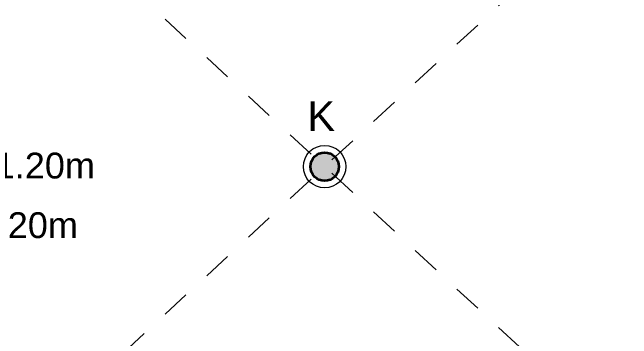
# Model space of a CAD drawing. Header units: metres. Extents: x -1.5 to 31.4, y -9.2 to 10.9.
# Drawn here: x 4.616 to 6.797, y -4.458 to -3.309 of the extents above; entities that cross this region are included whole.
import ezdxf

# ---------------------------------------------------------------- set-up
doc = ezdxf.new("R2010")
doc.units = ezdxf.units.M
doc.linetypes.add('Trazo', pattern=[0.0023, 0.0015, -0.0008])
for name, color, linetype, lineweight in [('A-DETL-GENF', 7, 'Continuous', 18), ('A-DETL-MEDM', 7, 'Continuous', 35), ('A-DETL-THIN', 7, 'Continuous', 18), ('G-ANNO-TEXT', 7, 'Continuous', 9)]:
    doc.layers.add(name, color=color, linetype=linetype, lineweight=lineweight)
doc.layers.add('A-DETL-HDLN', color=94, linetype='Trazo', lineweight=18, true_color=0x00a600)
doc.styles.add('Arial_1', font='arial.ttf', dxfattribs={"height": 0.105})
doc.styles.add('Arial_2', font='arial.ttf', dxfattribs={"height": 0.091})

msp = doc.modelspace()

# ---------------------------------------------------------------- hatches: boundary and pattern name
at = {"layer": 'A-DETL-GENF', "true_color": 0xff0000}
msp.add_hatch(color=1, dxfattribs=at).paths.add_polyline_path([(5.7157, -3.9023), (5.7287, -3.9006), (5.7407, -3.8956), (5.7511, -3.8877), (5.759, -3.8773), (5.764, -3.8653), (5.7657, -3.8523), (5.764, -3.8394), (5.759, -3.8273), (5.7511, -3.817), (5.7407, -3.809), (5.7287, -3.804), (5.7157, -3.8023), (5.7028, -3.804), (5.6907, -3.809), (5.6804, -3.817), (5.6724, -3.8273), (5.6674, -3.8394), (5.6657, -3.8523), (5.6674, -3.8653), (5.6724, -3.8773), (5.6804, -3.8877), (5.6907, -3.8956), (5.7028, -3.9006)])

# ---------------------------------------------------------------- linework, layer by layer
at = {"layer": 'A-DETL-HDLN'}
for p, q in [((4.1257, -5.3223), (7.3057, -2.3823)), ((4.1257, -2.3823), (7.3057, -5.3223))]:
    msp.add_line(p, q, dxfattribs=at)
at = {"layer": 'A-DETL-MEDM', "color": 1, "true_color": 0xff0000}
msp.add_circle((5.7157, -3.8523), 0.05, dxfattribs=at)
at = {"layer": 'A-DETL-THIN', "color": 1, "true_color": 0xff0000}
msp.add_circle((5.7157, -3.8523), 0.075, dxfattribs=at)
for start, end in [(90, 270), (270, 90)]:
    msp.add_arc((5.7157, -3.8523), 0.05, start, end, dxfattribs=at)

# ---------------------------------------------------------------- texts
at = {"layer": 'G-ANNO-TEXT', "color": 1, "true_color": 0xff0000, "attachment_point": 1}
for s, insert, char_height, width, style in [('K', (5.6547, -3.6218), 0.105, 0.117848, 'Arial_1'), ('h:1.20m', (4.4474, -3.803), 0.091, 0.549958, 'Arial_2'), ('h:1.20m', (4.3874, -4.0128), 0.091, 0.549958, 'Arial_2')]:
    msp.add_mtext(s, dxfattribs=dict(at, insert=insert, char_height=char_height, width=width, style=style))

doc.saveas('drawing.dxf')
